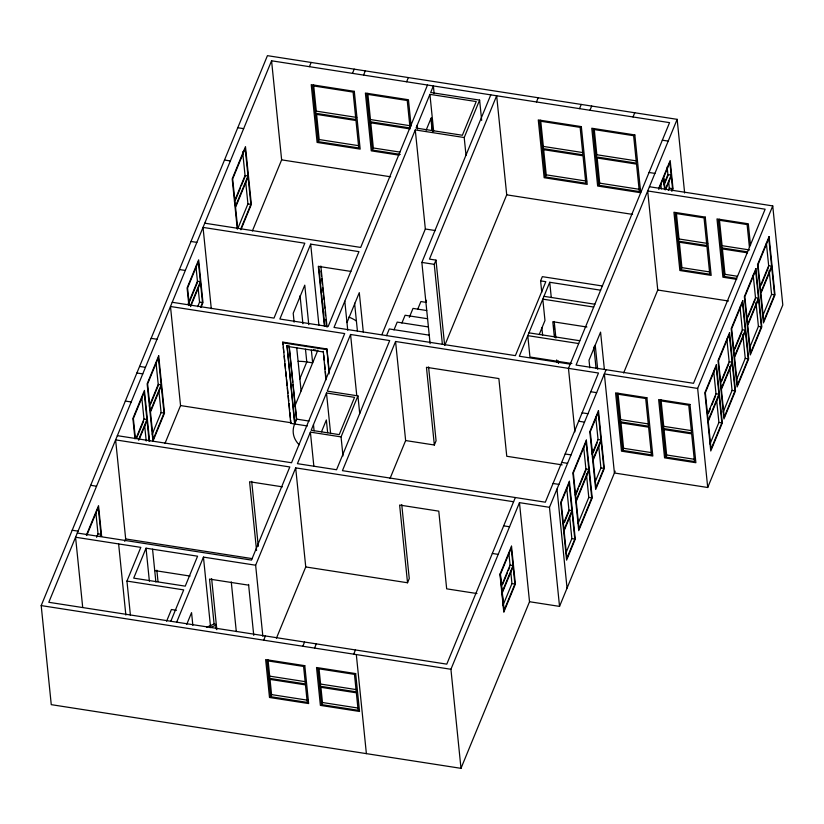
<?xml version="1.0" encoding="UTF-8"?>
<svg xmlns="http://www.w3.org/2000/svg" width="824" height="824" viewBox="0 0 824 824"><rect width="100%" height="100%" fill="white"/><g stroke="black" fill="none" stroke-linecap="round" stroke-linejoin="round"><path stroke-width="1.24" d="M529.523 601.726L559.537 606.392L549.474 507.316L519.47 502.65L529.523 601.726L460.987 768.339L51.263 704.654L41.2 605.589L267.429 55.661L677.153 119.346L684.641 193.012M574.915 431.858L568.467 368.359L669.551 122.642L271.57 60.791L48.801 602.293L446.783 664.144L515.33 497.531M86.365 535.209L98.53 505.648L101.651 536.373M86.747 535.487L98.241 507.553L100.95 534.261L99.992 536.589M188.068 304.015L197.441 281.221L195.927 266.286M189.572 301.563L197.544 282.199M190.54 305.611L200.376 281.684L198.357 261.764L187.573 287.978L189.345 305.395M136.012 438.419L143.984 419.056L141.718 396.797M149.319 406.067L158.229 384.417L156.097 363.405M190.632 306.579L200.479 282.653L202.498 302.562L200.623 307.115M136.578 438.255L143.613 421.167M150.823 403.626L158.332 385.385M234.459 201.252L245.047 175.502L242.637 151.812M96.583 537.299L98.015 533.808L95.955 513.455M235.52 199.882L240.33 188.181M241.288 185.833L245.14 176.48M138.483 440.016L146.919 419.509L144.159 392.317L133.375 418.52L135.383 438.296M161.164 384.87L150.38 411.083L147.62 383.891L158.404 357.678L161.164 384.87L158.229 384.417M139.05 439.851L147.012 420.477L149.154 441.489M247.983 175.965L235.468 206.381L232.677 178.942L245.192 148.526L247.983 175.965L245.047 175.502M197.688 306.662L199.562 302.109L198.172 288.421M201.056 307.28L202.982 302.593L198.646 259.859L187.089 287.947L188.881 305.539M152.183 434.238L161.092 412.587L158.826 390.329M237.817 228.485L247.931 203.919L245.645 181.465M164.028 413.04L153.243 439.254L150.483 412.052L161.267 385.848L164.028 413.04L161.092 412.587M240.763 228.938L250.867 204.373L248.076 176.933L235.561 207.36L237.714 228.557M240.907 229.783L251.351 204.403L245.48 146.62L232.193 178.911L237.302 229.165M309.412 66.672L311.142 62.459M124.702 541.327L125.681 538.958L115.618 439.882L289.811 466.961L251.495 560.093L77.302 533.025M164.955 443.487L180.549 405.562L170.486 306.497L344.69 333.576L291.542 462.748L117.348 435.669M252.371 230.977L281.633 159.856L271.57 60.791M315.427 113.249L312.646 85.809L353.094 92.092L355.875 119.531L315.427 113.249L316.292 111.137L313.635 84.954M130.429 615.363L126.948 581.074L140.811 547.373L75.571 537.238L82.668 607.092M146.033 548.187L133.704 578.139L185.245 586.152L197.575 556.2L146.033 548.187L149.381 581.208M318.311 141.656L315.53 114.217L355.978 120.51L358.77 147.939L318.311 141.656L319.176 139.544L316.643 114.608M352.476 73.357L354.207 69.144M363.559 75.087L365.3 70.874M310.679 244.131L279.872 319.022L328.148 326.52L358.955 251.639L310.679 244.131L318.94 325.418M369.585 121.664L366.793 94.224L407.241 100.518L410.033 127.947L369.585 121.664L370.45 119.552L367.782 93.37M166.602 621.214L171.413 609.513L176.449 610.296M307.352 425.957L290.718 423.371L282.797 342.114L326.922 348.974L329.26 372.005M170.805 621.255L183.711 589.891L126.948 581.074M299.143 444.754A35.896 25.07 -5.8 0 1 294.632 423.979L287.01 345.637L294.899 423.34M176.676 622.161L203.446 557.106L255.636 565.223L262.856 636.344M400.279 154.397L372.469 150.071L373.334 147.97L370.676 121.777M406.623 81.772L408.354 77.559M186.739 624.345L191.559 612.644L192.847 625.385M299.689 379.195L306.786 361.942L305.488 349.211M294.786 406.284L317.889 350.138M427.502 85.016L360.685 247.427L204.764 223.191M290.718 423.371L290.728 420.168M325.882 379.946L323.296 351.281M294.724 423.309L296.455 419.097L292.963 384.705M466.013 155.314L464.211 137.536L415.275 129.924L334.019 327.437L515.391 355.628L545.818 281.674L540.596 280.871L542.336 276.658L602.354 285.979M429.912 94.358L416.048 128.06L462.367 135.26L476.231 101.558L429.912 94.358L433.651 131.191M294.632 423.979L296.63 419.128L289.255 346.523M329.126 373.931L326.922 348.974M346.976 322.596L359.295 292.644L363.312 332.123M426.111 130.233L431.24 117.77L432.662 131.788M255.636 565.223L295.682 467.877L513.589 501.744M342.99 455.95L341.054 436.895L310.391 432.126L297.413 463.665L336.563 469.742L389.701 340.57L350.561 334.482L327.262 391.122L357.925 395.881L359.728 413.669M326.489 392.986L311.163 430.252L339.21 434.619L354.547 397.353L326.489 392.986L330.62 433.63M321.484 431.807L326.356 419.972L327.643 432.713M381.893 334.616L425.339 229L415.275 129.924M341.054 436.895L357.925 395.881M464.211 137.536L479.609 100.095L430.674 92.484L433.373 85.933L434.145 93.555M386.538 335.656L389.299 328.951L429.242 335.162M263.68 640.166L265.41 635.953M393.985 329.919L397.199 322.102L428.398 326.953M430.118 343.701L421.857 262.413L490.785 94.853M401.885 323.07L405.099 315.252L427.563 318.744M395.572 341.486L342.434 470.659L545.334 502.197L598.481 373.025L395.572 341.486L405.635 440.552L390.04 478.476M276.442 638.167L305.745 566.943L295.682 467.877M409.322 317.343L412.999 308.403L426.729 310.535M442.385 344.35L434.258 264.339L435.989 260.127L429.459 259.107L496.656 95.769L506.719 194.835L444.878 345.153M417.675 309.371L420.899 301.553L425.884 302.336M268.83 678.255L267.048 660.766L303.593 666.451L305.364 683.93L268.83 678.255L269.695 676.144L268.047 659.911M268.923 679.223L305.467 684.899L307.239 702.388L270.705 696.702L268.923 679.223L269.798 677.112M425.575 302.521L426.502 300.297M270.705 696.702L271.57 694.601L269.922 678.368M302.82 646.253L304.55 642.04M536.455 101.96L538.185 97.747M314.562 648.076L316.303 643.863M319.722 686.155L317.94 668.676L354.474 674.362L356.256 691.841L319.722 686.155L320.588 684.054L319.063 669.067M542.47 148.536L539.689 121.097L580.137 127.38L582.918 154.819L542.47 148.536L543.335 146.425L540.678 120.242M542.573 149.505L583.021 155.798L585.812 183.227L545.354 176.944L542.573 149.505L543.438 147.403M321.597 704.613L319.815 687.134L356.349 692.809L358.131 710.288L321.597 704.613L322.462 702.511L320.814 686.279M405.635 440.552L434.341 445.012L436.081 440.799L428.573 366.917M545.354 176.944L546.219 174.843L543.686 149.896M353.712 654.163L355.443 649.951M579.519 108.644L581.25 104.432M589.953 110.272L591.684 106.059M305.745 566.943L407.53 582.764L409.26 578.551L401.752 504.669M595.968 156.848L593.187 129.409L633.635 135.703L636.416 163.142L595.968 156.848L596.834 154.747L594.176 128.554M600.624 290.192L549.732 282.282L519.316 356.236L570.198 364.146M598.852 185.256L596.071 157.827L636.519 164.11L639.311 191.549L598.852 185.256L599.717 183.155L597.194 158.208M539.236 334.441L544.973 320.505L542.8 299.133L593.692 307.043M633.017 116.967L634.748 112.754M460.987 768.339L450.924 669.273L519.47 502.65M677.153 119.346L576.069 365.053L693.509 383.304L765.136 209.203L647.695 190.952L657.758 290.017L728.478 301.007M658.788 188.212L670.18 160.536L673.033 188.696L672.085 191.003M658.778 189.458L663.444 178.118L664.597 189.479M663.711 184.761L667.914 174.554L667.141 166.984M664.741 183.464L668.006 175.533M501.641 585.627L510.077 565.12L508.81 552.626M502.671 584.319L507.357 572.927M508.295 570.651L509.706 567.231M671.169 175.069L665.102 189.808L663.825 177.181L669.891 162.441L671.169 175.069L667.914 174.554M665.668 189.644L671.272 176.037L672.549 188.665L671.622 190.931M513.012 565.573L502.228 591.786L500.456 574.297L511.241 548.094L513.012 565.573L510.077 565.12M668.357 190.426L669.294 188.15L668.645 181.847M503.042 605.218L511.951 583.567L510.684 571.084M514.887 584.031L504.103 610.234L502.331 592.755L513.115 566.541L514.887 584.031L511.951 583.567M549.474 507.316L606.083 369.719M623.624 373.004L657.83 289.842M678.152 241.092L675.34 213.406L704.046 217.876L706.858 245.552L678.152 241.092L679.017 238.981L676.339 212.561M563.389 523.724L568.962 510.18L566.685 487.736M575.152 495.131L585.905 469L583.629 446.546M592.003 454.189L598.039 439.511L595.762 417.057M564.419 522.437L569.065 511.158M575.739 494.915L578.191 488.972M579.169 486.603L586.008 469.968M593.033 452.901L597.204 442.735M571.897 510.643L564.007 529.832L561.216 502.393L569.116 483.204L571.897 510.643L568.962 510.18M588.841 469.453L576.141 500.343L573.35 472.904L586.06 442.014L588.841 469.453L585.905 469M600.974 439.964L593.084 459.153L590.293 431.714L598.183 412.525L600.974 439.964L598.039 439.511M681.067 269.747L678.255 242.06L706.961 246.52L709.773 274.207L681.067 269.747L681.932 267.635L679.378 242.472M619.803 421.744L616.991 394.057L645.697 398.517L648.509 426.204L619.803 421.744L620.668 419.632L617.979 393.213M565.81 553.264L571.856 538.587L569.569 516.143M578.046 523.539L588.789 497.408L586.389 473.707M595.35 481.463L600.923 467.919L598.646 445.475M574.791 539.051L566.891 558.239L564.11 530.8L572 511.611L574.791 539.051L571.856 538.587M591.735 497.861L579.025 528.75L576.234 501.311L588.944 470.422L591.735 497.861L588.789 497.408M603.858 468.372L595.968 487.561L593.177 460.132L601.077 440.943L603.858 468.372L600.923 467.919M622.707 450.388L619.895 422.712L648.612 427.172L651.424 454.858L622.707 450.388L623.583 448.287L620.894 421.867M559.537 606.392L615.168 471.163M747.419 251.856L721.216 247.787L722.082 245.676L719.393 219.256M736.605 278.378L724.121 276.431L724.986 274.33L722.308 247.911M662.856 428.428L660.045 400.752L688.761 405.212L691.573 432.899L662.856 428.428L663.732 426.327L661.044 399.908M662.96 429.407L691.666 433.867L694.477 461.543L665.771 457.083L662.96 429.407L663.825 427.296M665.771 457.083L666.637 454.982L663.959 428.552M697.65 388.434L604.352 373.931L614.416 472.997L707.713 487.499L697.65 388.434L772.737 205.907L649.425 186.739M707.559 414.276L715.994 393.769L713.697 371.119M720.722 382.264L729.168 361.757L726.861 339.107M733.896 350.252L742.331 329.744L740.034 307.094M747.069 318.239L755.505 297.732L753.198 275.082M760.233 286.227L768.668 265.719L766.371 243.07M708.589 412.968L710.463 408.416M711.874 404.996L715.623 395.881M721.762 380.956L728.797 363.868M734.936 348.943L741.961 331.856M748.099 316.931L755.134 299.843M761.273 284.919L768.298 267.831M718.93 394.222L708.146 420.436L705.334 392.749L716.118 366.546L718.93 394.222L715.994 393.769M732.103 362.21L721.319 388.423L718.507 360.737L729.291 334.534L732.103 362.21L729.168 361.757M745.267 330.197L734.483 356.411L731.671 328.724L742.455 302.521L745.267 330.197L742.331 329.744M758.441 298.185L747.656 324.399L744.845 296.712L755.629 270.509L758.441 298.185L755.505 297.732M771.604 266.173L760.83 292.386L758.018 264.7L768.792 238.497L771.604 266.173L768.668 265.719M710 444.074L718.909 422.424L716.602 399.774M723.163 412.062L732.072 390.411L729.642 366.505M736.337 380.049L745.246 358.389L742.815 334.493M749.51 348.037L758.41 326.376L755.989 302.47M762.674 316.014L771.583 294.364L769.153 270.457M721.845 422.877L711.061 449.09L708.249 421.404L719.033 395.19L721.845 422.877L718.909 422.424M735.008 390.864L724.224 417.068L721.412 389.392L732.196 363.178L735.008 390.864L732.072 390.411M748.182 358.852L737.398 385.055L734.586 357.379L745.37 331.166L748.182 358.852L745.246 358.389M761.345 326.84L750.571 353.043L747.759 325.367L758.533 299.153L761.345 326.84L758.41 326.376M774.519 294.827L763.735 321.03L760.923 293.354L771.707 267.141L774.519 294.827L771.583 294.364M707.713 487.499L782.8 304.973L772.737 205.907M206.618 627.27L214.714 623.758L215.857 625.169L216.238 628.99M210.069 627.682L215.857 625.169M662.331 140.193L668.202 141.11M316.292 111.137L356.741 117.43M370.45 119.552L409.631 125.65M543.335 146.425L582.527 152.522M596.834 154.747L636.025 160.835M410.125 128.925L369.677 122.632L372.469 150.071M649.044 172.484L654.915 173.4M669.294 188.15L672.549 188.665M319.176 139.544L358.368 145.642M373.334 147.97L399.877 152.09M546.219 174.843L586.678 181.125M599.717 183.155L640.176 189.438M237.786 127.741L243.657 128.647M399.125 155.169L371.264 150.844L365.392 93.05L408.447 99.745L411.125 126.124M281.633 159.856L390.658 176.8M506.719 194.835L632.574 214.395M224.499 160.031L230.37 160.948M679.017 238.981L707.723 243.451M722.082 245.676L749.541 249.94M747.523 252.824L721.309 248.755L724.121 276.431M681.932 267.635L709.392 271.899M724.986 274.33L737.47 276.267M425.339 229L435.371 230.555M736.697 279.346L722.916 277.204L716.993 218.927L748.316 223.798L750.499 245.336M247.931 203.919L250.867 204.373M421.857 262.413L434.258 264.339M190.993 241.463L196.864 242.38M543.953 296.331L594.846 304.231M350.89 271.415L318.311 266.348L324.399 326.222M586.894 327.015L552.801 321.721L554.356 337.006M179.447 269.551L185.318 270.457M197.441 281.221L200.376 281.684M528.936 332.834L579.828 340.745M578.675 343.546L527.782 335.636L529.956 357.008L571.877 363.528M199.562 302.109L202.498 302.562M172.226 302.284L274.001 318.105L304.808 243.224L203.034 227.403L211.284 308.691M282.529 342.763L326.654 349.613M590.777 391.74L596.648 392.657M286.834 345.617L289.358 346.008M313.285 349.726L315.788 350.118M286.742 346.286L323.039 351.92M151.142 338.345L157.013 339.261M582.115 412.803L587.986 413.72M620.668 419.632L649.374 424.092M663.732 426.327L691.181 430.591M578.644 421.229L584.515 422.135M139.586 366.433L145.457 367.339M623.583 448.287L651.032 452.551M666.637 454.982L695.343 459.442M136.887 372.984L142.768 373.89M565.171 453.993L571.042 454.899M296.63 419.128L309.144 421.074M561.7 462.408L567.571 463.325M180.549 405.562L290.923 422.722M562.164 464.88L506.76 456.269L498.87 378.566L426.451 367.308L434.341 445.012M125.341 401.061L131.212 401.978M143.984 419.056L146.919 419.509M553.038 483.472L558.909 484.388M282.405 486.84L249.579 481.741L256.563 550.525M503.68 525.846L509.551 526.763M90.681 485.305L96.552 486.222M492.319 553.46L498.19 554.377M98.015 533.808L100.95 534.261M72.203 530.234L78.074 531.15M125.681 538.958L252.402 558.651M476.962 593.548L446.67 588.841L438.78 511.148L399.63 505.061L407.53 582.764M154.727 570.569L190.076 576.069M248.673 585.174L209.523 579.087L214.055 623.665M41.2 605.589L450.924 669.273M269.695 676.144L304.973 681.623M320.588 684.054L355.855 689.534M271.57 694.601L308.104 700.276M322.462 702.511L357.729 707.991M749.407 247.21L747.111 224.561L718.404 220.101L721.216 247.787M660.817 183.927L661.332 188.974M604.332 369.07L600.572 332.134L589.026 360.212L589.799 367.854M595.227 345.091L597.688 369.296M593.888 346.914L596.082 368.565M554.212 321.463L555.901 338.015M558.229 360.943L558.487 363.497M549.732 282.282L551.277 297.526M554.119 325.47L554.511 329.281M555.026 334.359L555.283 336.903M556.684 359.933L556.942 362.478M540.596 280.871L541.759 292.293M541.832 327.54L542.614 335.183M556.983 489.065L567.046 588.13M479.609 100.095L481.669 120.417M500.158 573.792L504.01 611.676M430.921 118.532L432.085 129.996M435.989 260.127L444.63 345.225M417.202 125.248L417.583 129.018M354.588 303.191L357.441 331.217M350.561 334.482L356.751 395.448M344.803 301.224L347.749 330.239M320.845 266.028L327.056 327.159M320.948 271.055L321.473 276.153M321.731 278.697L322.246 283.796M322.637 287.617L323.152 292.705M323.41 295.26L323.801 299.081M324.182 302.902L324.707 307.991M325.089 311.812L325.48 315.633M325.871 319.454L326.386 324.553M318.723 266.409L324.8 326.283M356.318 654.565L366.381 753.641M323.688 355.103L324.275 360.212M324.594 364.012L325.109 369.111M325.367 371.655L325.892 376.753M308.773 324.646L304.767 285.156L293.21 313.244L294.117 322.153M311.359 350.118L312.656 362.859L306.786 361.942A38.532 26.914 -5.8 0 0 298.123 361.334M313.47 424.638L314.109 430.921M300.06 295.713L302.902 323.729M310.391 432.126L313.872 466.425M296.702 347.635L301.1 390.937M289.08 346.492L292.705 382.161M282.797 342.114L283.054 344.679M283.322 347.234L283.837 352.353M284.228 356.195L284.743 361.314M285.011 363.868L285.526 368.987M285.784 371.552L286.309 376.661M286.567 379.225L287.216 385.622M287.473 388.186L287.998 393.295M288.256 395.86L288.781 400.979M289.039 403.533L289.688 409.93M289.945 412.494L290.47 417.613M251.701 481.35L258.293 546.312M248.57 584.412L253.751 635.366M231.266 581.909L236.303 631.586M211.644 578.695L216.825 629.649M203.446 557.106L210.542 626.961M149.618 441.345L144.437 390.401L132.891 418.489L134.961 438.862M144.581 424.968L146.219 441.036M156.848 570.177L158.012 581.641M152.553 549.196L155.891 582.032M118.625 543.933L125.856 615.054M348.83 317.086A35.896 25.07 -5.8 0 1 356.102 320.835M158.692 355.772L147.136 383.85L152.955 441.159L164.512 413.071L158.692 355.772M511.519 546.188L499.972 574.266L503.814 612.139L515.371 584.062L511.519 546.188M569.405 481.298L560.732 502.352L566.603 560.145L575.276 539.081L569.405 481.298M586.348 440.109L572.865 472.873L578.736 530.656L592.219 497.892L586.348 440.109M598.471 410.62L589.809 431.683L595.68 489.477L604.342 468.413L598.471 410.62M716.406 364.641L704.85 392.718L710.772 450.996L722.329 422.908L716.406 364.641M729.57 332.628L718.023 360.706L723.946 418.983L735.492 390.895L729.57 332.628M742.743 300.606L731.187 328.694L737.109 386.971L748.666 358.883L742.743 300.606M755.917 268.593L744.36 296.681L750.283 354.959L761.829 326.871L755.917 268.593M769.08 236.581L757.534 264.669L763.446 322.936L775.003 294.858L769.08 236.581M354.299 91.33L311.235 84.635L317.106 142.428L360.17 149.113L354.299 91.33M581.342 126.618L538.278 119.923L544.149 177.716L587.213 184.401L581.342 126.618M634.841 134.93L591.776 128.235L597.647 186.028L640.712 192.723L634.841 134.93M705.251 217.103L673.939 212.232L679.862 270.509L711.174 275.381L705.251 217.103M646.902 397.755L615.59 392.883L621.502 451.161L652.824 456.033L646.902 397.755M689.966 404.45L658.644 399.578L664.566 457.856L695.878 462.717L689.966 404.45M304.798 665.679L265.647 659.591L269.5 697.475L308.639 703.562L304.798 665.679M355.68 673.589L316.54 667.502L320.382 705.385L359.532 711.462L355.68 673.589"/></g></svg>
